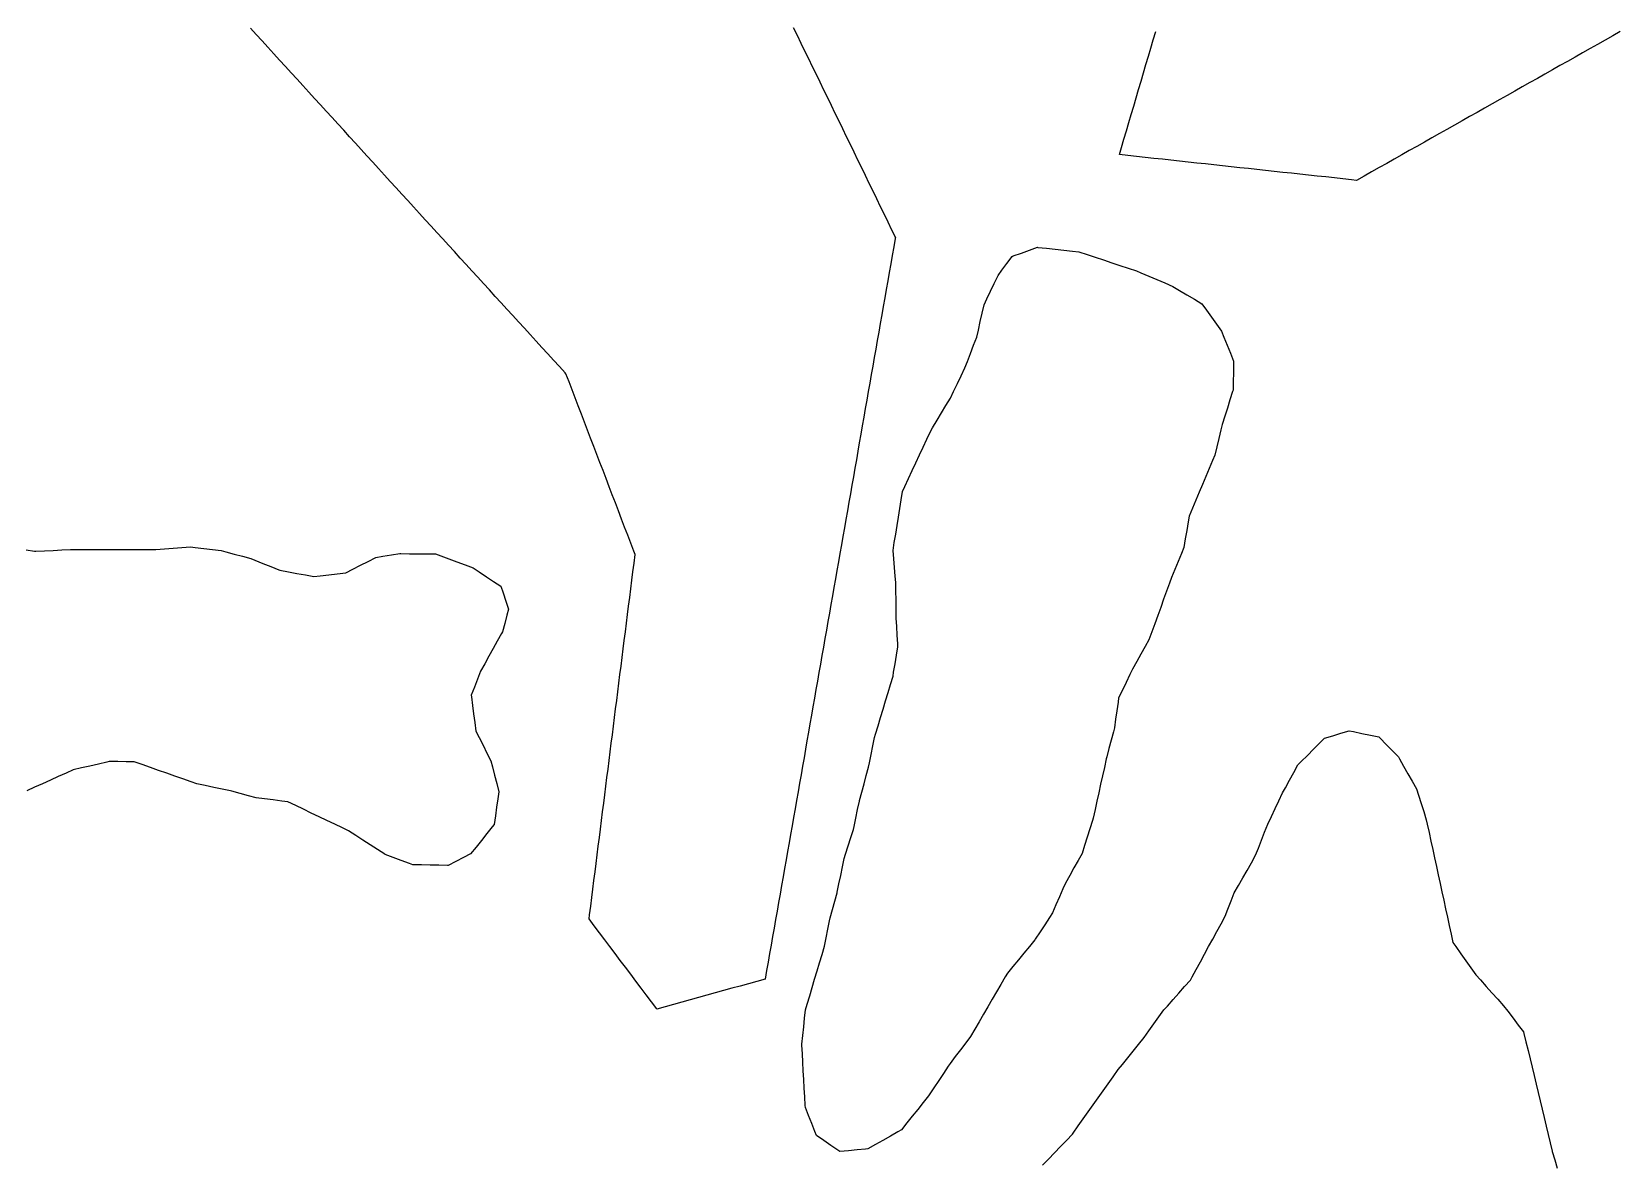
# Model space of a CAD drawing. Header units: millimetres. Extents: x 230 to 3347, y 514 to 5196.
# Drawn here: x 2457.4 to 2641.1, y 3396.1 to 3527.3 of the extents above; entities that cross this region are included whole.
import ezdxf

# ---------------------------------------------------------------- set-up
doc = ezdxf.new("R2010")
doc.units = ezdxf.units.MM
for name, color, linetype in [('ALL_HOLES', 1, 'Continuous'), ('ALL_ISLANDS', 7, 'Continuous'), ('OUTLINE_ISLAND_01', 7, 'Continuous'), ('OUTLINE_ISLAND_01_HOLE_205', 1, 'Continuous'), ('OUTLINE_ISLAND_01_HOLE_207', 1, 'Continuous'), ('OUTLINE_ISLAND_01_HOLE_210', 1, 'Continuous')]:
    doc.layers.add(name, color=color, linetype=linetype)

msp = doc.modelspace()

# ---------------------------------------------------------------- linework, layer by layer
at = {"layer": 'ALL_HOLES'}
msp.add_lwpolyline([(2578.4833, 3501.8057), (2579.432, 3501.4895), (2580.3806, 3501.1732), (2581.3293, 3500.857), (2582.278, 3500.5408), (2583.2267, 3500.2245), (2584.1754, 3499.9083), (2585.124, 3499.592), (2585.6427, 3499.3716), (2586.5631, 3498.9805), (2587.4834, 3498.5894), (2588.4038, 3498.1983), (2589.3241, 3497.8071), (2590.1111, 3497.338), (2590.9701, 3496.826), (2591.829, 3496.314), (2592.688, 3495.802), (2593.2192, 3495.0564), (2593.7994, 3494.2419), (2594.3796, 3493.4274), (2594.9598, 3492.613), (2595.2386, 3491.93), (2595.6165, 3491.0041), (2595.9944, 3490.0783), (2596.3723, 3489.1525), (2596.3654, 3488.8183), (2596.3451, 3487.8185), (2596.3247, 3486.8187), (2596.3043, 3485.8189), (2596.2476, 3485.6378), (2595.9483, 3484.6836), (2595.6491, 3483.7294), (2595.3498, 3482.7753), (2595.0506, 3481.8211), (2594.8975, 3481.1953), (2594.6598, 3480.224), (2594.4221, 3479.2526), (2594.1844, 3478.2813), (2593.9274, 3477.67), (2593.5398, 3476.7481), (2593.1523, 3475.8263), (2592.7647, 3474.9044), (2592.3771, 3473.9826), (2591.9896, 3473.0607), (2591.602, 3472.1389), (2591.2145, 3471.217), (2591.1073, 3470.5704), (2590.9438, 3469.5839), (2590.7802, 3468.5974), (2590.6167, 3467.6108), (2590.3279, 3466.91), (2589.947, 3465.9853), (2589.5661, 3465.0607), (2589.1852, 3464.1361), (2588.9536, 3463.4914), (2588.6154, 3462.5503), (2588.2773, 3461.6092), (2587.9391, 3460.6681), (2587.601, 3459.727), (2587.2628, 3458.7859), (2586.9247, 3457.8449), (2586.5865, 3456.9038), (2586.1541, 3456.1381), (2585.6623, 3455.2674), (2585.1706, 3454.3967), (2584.6788, 3453.526), (2584.3757, 3452.8977), (2583.9413, 3451.997), (2583.5068, 3451.0963), (2583.0723, 3450.1956), (2583.0046, 3449.7113), (2582.866, 3448.721), (2582.7274, 3447.7306), (2582.5888, 3446.7403), (2582.4696, 3446.2932), (2582.212, 3445.3269), (2581.9545, 3444.3606), (2581.6969, 3443.3944), (2581.641, 3443.1391), (2581.4269, 3442.1622), (2581.2129, 3441.1854), (2580.9989, 3440.2086), (2580.7848, 3439.2318), (2580.5708, 3438.2549), (2580.3568, 3437.2781), (2580.1427, 3436.3013), (2580.0499, 3436.0066), (2579.7496, 3435.0528), (2579.4492, 3434.099), (2579.1488, 3433.1452), (2578.8485, 3432.1913), (2578.4044, 3431.4052), (2577.9125, 3430.5346), (2577.4207, 3429.6639), (2576.9288, 3428.7932), (2576.6306, 3428.1101), (2576.2304, 3427.1937), (2575.8303, 3426.2773), (2575.4301, 3425.3608), (2575.0744, 3424.8117), (2574.5308, 3423.9723), (2573.9872, 3423.133), (2573.4436, 3422.2937), (2573.3965, 3422.2362), (2572.7627, 3421.4627), (2572.1289, 3420.6892), (2571.4952, 3419.9156), (2570.8614, 3419.1421), (2570.2276, 3418.3686), (2569.9704, 3417.9283), (2569.4661, 3417.0648), (2568.9617, 3416.2013), (2568.4574, 3415.3378), (2567.953, 3414.4743), (2567.4487, 3413.6108), (2566.9443, 3412.7473), (2566.44, 3411.8838), (2565.9356, 3411.0203), (2565.3916, 3410.3023), (2564.7877, 3409.5053), (2564.1837, 3408.7082), (2563.5798, 3407.9112), (2563.3761, 3407.6045), (2562.8228, 3406.7715), (2562.2694, 3405.9386), (2561.7161, 3405.1056), (2561.1628, 3404.2727), (2561.085, 3404.1746), (2560.4637, 3403.391), (2559.8424, 3402.6074), (2559.2211, 3401.8238), (2558.5998, 3401.0403), (2557.9785, 3400.2567), (2557.5624, 3400.0182), (2556.6947, 3399.521), (2555.8271, 3399.0238), (2554.9594, 3398.5267), (2554.0918, 3398.0295), (2553.8257, 3398.0052), (2552.8299, 3397.9144), (2551.834, 3397.8236), (2550.8381, 3397.7327), (2550.6274, 3397.8769), (2549.8021, 3398.4416), (2548.9767, 3399.0063), (2548.1514, 3399.5709), (2547.9636, 3400.0425), (2547.5936, 3400.9716), (2547.2237, 3401.9006), (2546.8537, 3402.8296), (2546.8408, 3403.0604), (2546.7851, 3404.0588), (2546.7293, 3405.0573), (2546.6736, 3406.0557), (2546.6179, 3407.0541), (2546.5621, 3408.0526), (2546.5064, 3409.051), (2546.4506, 3410.0495), (2546.4623, 3410.1622), (2546.5647, 3411.157), (2546.6672, 3412.1517), (2546.7697, 3413.1464), (2546.8722, 3414.1412), (2547.0672, 3414.79), (2547.355, 3415.7477), (2547.6428, 3416.7054), (2547.9306, 3417.6631), (2548.2184, 3418.6208), (2548.5062, 3419.5785), (2548.794, 3420.5361), (2549.0819, 3421.4938), (2549.2652, 3422.4526), (2549.4529, 3423.4348), (2549.6407, 3424.417), (2549.7355, 3424.766), (2549.9974, 3425.7311), (2550.2594, 3426.6962), (2550.5214, 3427.6612), (2550.5329, 3427.7169), (2550.7357, 3428.6961), (2550.9384, 3429.6754), (2551.1412, 3430.6546), (2551.344, 3431.6338), (2551.5035, 3432.1343), (2551.8071, 3433.0871), (2552.1107, 3434.0399), (2552.4142, 3434.9927), (2552.4831, 3435.3206), (2552.6886, 3436.2992), (2552.8941, 3437.2779), (2553.0996, 3438.2565), (2553.1214, 3438.3372), (2553.3824, 3439.3025), (2553.6434, 3440.2678), (2553.9044, 3441.2332), (2554.1654, 3442.1985), (2554.2636, 3442.6893), (2554.4598, 3443.6699), (2554.656, 3444.6505), (2554.8522, 3445.631), (2554.9708, 3446.0249), (2555.2593, 3446.9824), (2555.5477, 3447.9399), (2555.8362, 3448.8974), (2556.1246, 3449.8549), (2556.4131, 3450.8124), (2556.7015, 3451.7699), (2556.9899, 3452.7274), (2557.0612, 3453.1626), (2557.2228, 3454.1495), (2557.3844, 3455.1363), (2557.546, 3456.1232), (2557.5285, 3456.4469), (2557.4745, 3457.4454), (2557.4205, 3458.444), (2557.3665, 3459.4425), (2557.3652, 3459.5663), (2557.3544, 3460.5663), (2557.3437, 3461.5662), (2557.3329, 3462.5662), (2557.3222, 3463.5661), (2557.2582, 3464.2844), (2557.1696, 3465.2805), (2557.0809, 3466.2766), (2556.9922, 3467.2726), (2557.1371, 3468.161), (2557.2981, 3469.1479), (2557.459, 3470.1349), (2557.62, 3471.1219), (2557.781, 3472.1088), (2557.9419, 3473.0958), (2558.1029, 3474.0827), (2558.3759, 3474.6741), (2558.795, 3475.582), (2559.2142, 3476.4899), (2559.6333, 3477.3979), (2560.0524, 3478.3058), (2560.4716, 3479.2137), (2560.8907, 3480.1216), (2561.3099, 3481.0295), (2561.5685, 3481.4598), (2562.0838, 3482.3169), (2562.599, 3483.1739), (2563.1142, 3484.031), (2563.6295, 3484.888), (2564.0014, 3485.6624), (2564.4344, 3486.5638), (2564.8674, 3487.4652), (2565.3004, 3488.3666), (2565.5924, 3489.1242), (2565.9521, 3490.0573), (2566.3118, 3490.9904), (2566.6714, 3491.9235), (2566.8566, 3492.7529), (2567.0745, 3493.7288), (2567.2925, 3494.7048), (2567.5104, 3495.6808), (2567.8346, 3496.3547), (2568.2682, 3497.2558), (2568.7017, 3498.157), (2569.1353, 3499.0581), (2569.5752, 3499.6616), (2570.1643, 3500.4697), (2570.7534, 3501.2778), (2570.8844, 3501.3241), (2571.8271, 3501.6576), (2572.7699, 3501.9911), (2573.7126, 3502.3246), (2573.7499, 3502.3205), (2574.744, 3502.2124), (2575.7381, 3502.1043), (2576.7323, 3501.9962), (2577.7264, 3501.888)], close=True, dxfattribs=at)
for points in [[(2456.7475, 3467.338), (2457.7338, 3467.1731), (2457.9023, 3467.1809), (2458.9013, 3467.2266), (2459.9002, 3467.2723), (2460.8992, 3467.318), (2461.8982, 3467.3638), (2462.715, 3467.3644), (2463.715, 3467.3652), (2464.715, 3467.3659), (2465.715, 3467.3667), (2466.715, 3467.3675), (2467.715, 3467.3683), (2468.715, 3467.3691), (2469.715, 3467.3698), (2470.715, 3467.3706), (2471.715, 3467.3714), (2471.7667, 3467.3753), (2472.7639, 3467.4503), (2473.761, 3467.5253), (2474.7582, 3467.6004), (2475.7554, 3467.6754), (2476.3151, 3467.6088), (2477.3081, 3467.4908), (2478.3011, 3467.3727), (2479.2942, 3467.2547), (2479.8479, 3467.1063), (2480.8139, 3466.8476), (2481.7798, 3466.5888), (2482.7458, 3466.33), (2483.1929, 3466.1473), (2484.1187, 3465.7691), (2485.0444, 3465.3908), (2485.9701, 3465.0126), (2486.1009, 3464.9875), (2487.0829, 3464.7988), (2488.0649, 3464.6101), (2489.047, 3464.4214), (2490.029, 3464.2326), (2490.7482, 3464.3182), (2491.7412, 3464.4364), (2492.7341, 3464.5546), (2493.7271, 3464.6728), (2494.5273, 3465.083), (2495.4172, 3465.5392), (2496.3071, 3465.9954), (2497.197, 3466.4516), (2498.0099, 3466.5805), (2498.9976, 3466.7372), (2499.9852, 3466.8939), (2500.0774, 3466.8934), (2501.0774, 3466.8876), (2502.0774, 3466.8818), (2503.0774, 3466.876), (2504.0774, 3466.8702), (2504.7038, 3466.6377), (2505.6413, 3466.2898), (2506.5788, 3465.9418), (2507.5163, 3465.5939), (2508.4539, 3465.246), (2509.1478, 3464.7812), (2509.9786, 3464.2247), (2510.8095, 3463.6683), (2511.6404, 3463.1118), (2511.8987, 3462.346), (2512.2183, 3461.3985), (2512.5379, 3460.451), (2512.3586, 3459.7931), (2512.0957, 3458.8283), (2511.8327, 3457.8634), (2511.7183, 3457.6572), (2511.2332, 3456.7828), (2510.7481, 3455.9083), (2510.2629, 3455.0339), (2509.7778, 3454.1595), (2509.2927, 3453.285), (2508.9449, 3452.3748), (2508.588, 3451.4406), (2508.2311, 3450.5065), (2508.2531, 3450.3333), (2508.379, 3449.3413), (2508.5048, 3448.3492), (2508.6306, 3447.3572), (2508.7565, 3446.3651), (2509.1371, 3445.6143), (2509.5892, 3444.7223), (2510.0412, 3443.8303), (2510.4933, 3442.9383), (2510.6699, 3442.2495), (2510.9183, 3441.2808), (2511.1667, 3440.3122), (2511.415, 3439.3435), (2511.3021, 3438.5477), (2511.1615, 3437.5576), (2511.021, 3436.5675), (2510.8804, 3435.5775), (2510.6493, 3435.2879), (2510.0256, 3434.5062), (2509.4018, 3433.7246), (2508.7781, 3432.943), (2508.1544, 3432.1613), (2507.3353, 3431.7427), (2506.4448, 3431.2876), (2505.5544, 3430.8325), (2505.4631, 3430.8343), (2504.4633, 3430.8536), (2503.4635, 3430.873), (2502.4637, 3430.8923), (2501.4639, 3430.9116), (2501.0721, 3431.0568), (2500.1344, 3431.4043), (2499.1967, 3431.7519), (2498.2591, 3432.0994), (2498.2294, 3432.1185), (2497.3888, 3432.66), (2496.5481, 3433.2016), (2495.7074, 3433.7431), (2494.8667, 3434.2846), (2494.026, 3434.8262), (2493.3379, 3435.157), (2492.4367, 3435.5903), (2491.5354, 3436.0236), (2490.6342, 3436.4569), (2489.7329, 3436.8902), (2488.8317, 3437.3235), (2487.9305, 3437.7568), (2487.0292, 3438.1902), (2486.3193, 3438.2763), (2485.3266, 3438.3969), (2484.3339, 3438.5174), (2483.3412, 3438.6379), (2482.4717, 3438.8825), (2481.5091, 3439.1534), (2480.5465, 3439.4242), (2480.4102, 3439.4525), (2479.4311, 3439.6559), (2478.452, 3439.8594), (2477.4729, 3440.0628), (2476.4938, 3440.2663), (2475.8426, 3440.4948), (2474.899, 3440.826), (2473.9554, 3441.1572), (2473.0119, 3441.4884), (2472.0683, 3441.8195), (2471.1247, 3442.1507), (2470.1812, 3442.4819), (2469.2376, 3442.8131), (2468.3456, 3442.8219), (2467.3456, 3442.8317), (2466.3457, 3442.8416), (2466.0898, 3442.7815), (2465.1163, 3442.5531), (2464.1427, 3442.3246), (2463.1692, 3442.0961), (2462.1956, 3441.8677), (2461.3913, 3441.5048), (2460.4797, 3441.0935), (2459.5682, 3440.6822), (2458.6567, 3440.271), (2457.7452, 3439.8597), (2456.8337, 3439.4484)], [(2574.2657, 3396.1394), (2574.9586, 3396.8604), (2575.6516, 3397.5814), (2576.3445, 3398.3024), (2577.0375, 3399.0234), (2577.7304, 3399.7444), (2577.821, 3399.8716), (2578.401, 3400.6862), (2578.981, 3401.5009), (2579.561, 3402.3155), (2580.1409, 3403.1301), (2580.7209, 3403.9447), (2581.3009, 3404.7594), (2581.8809, 3405.574), (2582.4609, 3406.3886), (2583.0409, 3407.2032), (2583.5104, 3407.7871), (2584.1371, 3408.5663), (2584.7638, 3409.3456), (2585.3905, 3410.1248), (2586.0172, 3410.9041), (2586.576, 3411.6855), (2587.1577, 3412.499), (2587.7394, 3413.3124), (2588.321, 3414.1258), (2588.7107, 3414.5645), (2589.3747, 3415.3122), (2590.0388, 3416.0599), (2590.7029, 3416.8076), (2591.3669, 3417.5552), (2591.5675, 3417.9233), (2592.046, 3418.8014), (2592.5245, 3419.6794), (2593.0031, 3420.5575), (2593.4816, 3421.4356), (2593.9601, 3422.3137), (2594.4386, 3423.1918), (2594.9171, 3424.0698), (2595.3957, 3424.9479), (2595.7158, 3425.779), (2596.0754, 3426.7121), (2596.4349, 3427.6453), (2596.4385, 3427.6517), (2596.9341, 3428.5203), (2597.4296, 3429.3889), (2597.9251, 3430.2575), (2598.4207, 3431.1261), (2598.9162, 3431.9947), (2599.2334, 3432.8158), (2599.5938, 3433.7486), (2599.9542, 3434.6814), (2600.3146, 3435.6142), (2600.7403, 3436.5049), (2601.1715, 3437.4071), (2601.6027, 3438.3094), (2602.034, 3439.2116), (2602.3649, 3439.8194), (2602.8432, 3440.6976), (2603.3214, 3441.5759), (2603.7996, 3442.4541), (2604.1882, 3442.8442), (2604.8939, 3443.5526), (2605.5997, 3444.2611), (2606.3054, 3444.9696), (2606.8698, 3445.5362), (2607.8276, 3445.8236), (2608.7854, 3446.111), (2609.7432, 3446.3984), (2610.2258, 3446.2989), (2611.2051, 3446.0969), (2612.1845, 3445.895), (2613.1639, 3445.693), (2613.32, 3445.5332), (2614.0185, 3444.8176), (2614.717, 3444.102), (2615.4155, 3443.3864), (2615.538, 3443.1699), (2616.0304, 3442.2995), (2616.5227, 3441.4291), (2617.0151, 3440.5587), (2617.5074, 3439.6883), (2617.7407, 3438.9529), (2618.043, 3437.9997), (2618.3453, 3437.0465), (2618.6477, 3436.0932), (2618.7561, 3435.5949), (2618.9687, 3434.6177), (2619.1813, 3433.6406), (2619.3939, 3432.6634), (2619.6065, 3431.6863), (2619.8191, 3430.7092), (2620.0317, 3429.732), (2620.2443, 3428.7549), (2620.4569, 3427.7777), (2620.6695, 3426.8006), (2620.8821, 3425.8235), (2621.0947, 3424.8463), (2621.3073, 3423.8692), (2621.5199, 3422.892), (2621.7325, 3421.9149), (2622.0745, 3421.431), (2622.6516, 3420.6144), (2623.2287, 3419.7977), (2623.8058, 3418.9811), (2624.3829, 3418.1644), (2624.9071, 3417.579), (2625.5742, 3416.834), (2626.2413, 3416.089), (2626.9083, 3415.344), (2627.5754, 3414.599), (2628.0721, 3413.9513), (2628.6806, 3413.1578), (2629.2891, 3412.3643), (2629.8977, 3411.5708), (2629.9437, 3411.3777), (2630.1753, 3410.4049), (2630.4069, 3409.4321), (2630.6386, 3408.4593), (2630.8702, 3407.4865), (2631.1019, 3406.5137), (2631.3335, 3405.5409), (2631.5651, 3404.5681), (2631.7968, 3403.5953), (2632.0284, 3402.6225), (2632.26, 3401.6497), (2632.4917, 3400.6769), (2632.7233, 3399.7041), (2632.955, 3398.7313), (2633.1866, 3397.7585), (2633.1988, 3397.7196), (2633.4979, 3396.7654), (2633.7969, 3395.8112)]]:
    msp.add_lwpolyline(points, dxfattribs=at)
at = {"layer": 'ALL_ISLANDS'}
for points in [[(2545.465, 3527.7444), (2545.9019, 3526.8449), (2546.3388, 3525.9453), (2546.7757, 3525.0458), (2547.2126, 3524.1463), (2547.6495, 3523.2468), (2548.0863, 3522.3473), (2548.5232, 3521.4478), (2548.9601, 3520.5482), (2549.397, 3519.6487), (2549.8339, 3518.7492), (2550.2708, 3517.8497), (2550.7076, 3516.9502), (2551.1445, 3516.0506), (2551.5814, 3515.1511), (2552.0183, 3514.2516), (2552.4552, 3513.3521), (2552.8921, 3512.4526), (2553.3289, 3511.5531), (2553.7658, 3510.6535), (2554.2027, 3509.754), (2554.6396, 3508.8545), (2555.0765, 3507.955), (2555.5134, 3507.0555), (2555.9502, 3506.1559), (2556.3871, 3505.2564), (2556.824, 3504.3569), (2557.2609, 3503.4574), (2557.244, 3503.3614), (2557.0712, 3502.3764), (2556.8983, 3501.3915), (2556.7255, 3500.4065), (2556.5526, 3499.4216), (2556.3797, 3498.4366), (2556.2069, 3497.4517), (2556.034, 3496.4667), (2555.8611, 3495.4818), (2555.6883, 3494.4969), (2555.5154, 3493.5119), (2555.3426, 3492.527), (2555.1697, 3491.542), (2554.9968, 3490.5571), (2554.824, 3489.5721), (2554.6511, 3488.5872), (2554.4783, 3487.6022), (2554.3054, 3486.6173), (2554.1325, 3485.6323), (2553.9597, 3484.6474), (2553.7868, 3483.6624), (2553.6139, 3482.6775), (2553.4411, 3481.6926), (2553.2682, 3480.7076), (2553.0954, 3479.7227), (2552.9225, 3478.7377), (2552.7496, 3477.7528), (2552.5768, 3476.7678), (2552.4039, 3475.7829), (2552.2311, 3474.7979), (2552.0582, 3473.813), (2551.8853, 3472.828), (2551.7125, 3471.8431), (2551.5396, 3470.8581), (2551.3667, 3469.8732), (2551.1939, 3468.8883), (2551.021, 3467.9033), (2550.8482, 3466.9184), (2550.6753, 3465.9334), (2550.5024, 3464.9485), (2550.3296, 3463.9635), (2550.1567, 3462.9786), (2549.9838, 3461.9936), (2549.811, 3461.0087), (2549.6381, 3460.0237), (2549.4653, 3459.0388), (2549.2924, 3458.0538), (2549.1195, 3457.0689), (2548.9467, 3456.084), (2548.7738, 3455.099), (2548.601, 3454.1141), (2548.4281, 3453.1291), (2548.2552, 3452.1442), (2548.0824, 3451.1592), (2547.9095, 3450.1743), (2547.7366, 3449.1893), (2547.5638, 3448.2044), (2547.3909, 3447.2194), (2547.2181, 3446.2345), (2547.0452, 3445.2495), (2546.8723, 3444.2646), (2546.6995, 3443.2797), (2546.5266, 3442.2947), (2546.3538, 3441.3098), (2546.1809, 3440.3248), (2546.008, 3439.3399), (2545.8352, 3438.3549), (2545.6623, 3437.37), (2545.4894, 3436.385), (2545.3166, 3435.4001), (2545.1437, 3434.4151), (2544.9709, 3433.4302), (2544.798, 3432.4452), (2544.6251, 3431.4603), (2544.4523, 3430.4754), (2544.2794, 3429.4904), (2544.1066, 3428.5055), (2543.9337, 3427.5205), (2543.7608, 3426.5356), (2543.588, 3425.5506), (2543.4151, 3424.5657), (2543.2422, 3423.5807), (2543.0694, 3422.5958), (2542.8965, 3421.6108), (2542.7237, 3420.6259), (2542.5508, 3419.6409), (2542.3779, 3418.656), (2542.2051, 3417.6711), (2541.2584, 3417.4095), (2540.2945, 3417.1432), (2539.3306, 3416.877), (2538.3667, 3416.6107), (2537.4028, 3416.3444), (2536.4389, 3416.0781), (2535.475, 3415.8119), (2534.5111, 3415.5456), (2533.5472, 3415.2793), (2532.5833, 3415.013), (2531.6194, 3414.7468), (2530.6555, 3414.4805), (2529.6916, 3414.2142), (2529.6685, 3414.2448), (2529.0673, 3415.0439), (2528.466, 3415.8429), (2527.8647, 3416.6419), (2527.2634, 3417.4409), (2526.6621, 3418.24), (2526.0608, 3419.039), (2525.4595, 3419.838), (2524.8582, 3420.6371), (2524.2569, 3421.4361), (2523.6556, 3422.2351), (2523.0543, 3423.0341), (2522.453, 3423.8332), (2521.8517, 3424.6322), (2521.9125, 3425.1131), (2522.0379, 3426.1052), (2522.1633, 3427.0973), (2522.2886, 3428.0894), (2522.414, 3429.0815), (2522.5394, 3430.0736), (2522.6648, 3431.0657), (2522.7901, 3432.0579), (2522.9155, 3433.05), (2523.0409, 3434.0421), (2523.1662, 3435.0342), (2523.2916, 3436.0263), (2523.417, 3437.0184), (2523.5424, 3438.0105), (2523.6677, 3439.0026), (2523.7931, 3439.9947), (2523.9185, 3440.9868), (2524.0439, 3441.9789), (2524.1692, 3442.9711), (2524.2946, 3443.9632), (2524.42, 3444.9553), (2524.5454, 3445.9474), (2524.6707, 3446.9395), (2524.7961, 3447.9316), (2524.9215, 3448.9237), (2525.0468, 3449.9158), (2525.1722, 3450.9079), (2525.2976, 3451.9), (2525.423, 3452.8922), (2525.5483, 3453.8843), (2525.6737, 3454.8764), (2525.7991, 3455.8685), (2525.9245, 3456.8606), (2526.0498, 3457.8527), (2526.1752, 3458.8448), (2526.3006, 3459.8369), (2526.426, 3460.829), (2526.5513, 3461.8211), (2526.6767, 3462.8133), (2526.8021, 3463.8054), (2526.9274, 3464.7975), (2527.0528, 3465.7896), (2527.1782, 3466.7817), (2527.0335, 3467.1598), (2526.6762, 3468.0938), (2526.3188, 3469.0278), (2525.9614, 3469.9617), (2525.6041, 3470.8957), (2525.2467, 3471.8297), (2524.8894, 3472.7636), (2524.532, 3473.6976), (2524.1747, 3474.6316), (2523.8173, 3475.5655), (2523.46, 3476.4995), (2523.1026, 3477.4335), (2522.7452, 3478.3674), (2522.3879, 3479.3014), (2522.0305, 3480.2354), (2521.6732, 3481.1693), (2521.3158, 3482.1033), (2520.9585, 3483.0373), (2520.6011, 3483.9713), (2520.2438, 3484.9052), (2519.8864, 3485.8392), (2519.529, 3486.7732), (2519.1717, 3487.7071), (2519.0959, 3487.7902), (2518.4217, 3488.5287), (2517.7475, 3489.2673), (2517.0733, 3490.0058), (2516.3991, 3490.7444), (2515.7249, 3491.4829), (2515.0507, 3492.2215), (2514.3765, 3492.96), (2513.7023, 3493.6986), (2513.0281, 3494.4371), (2512.3539, 3495.1757), (2511.6797, 3495.9142), (2511.0055, 3496.6528), (2510.3313, 3497.3913), (2509.6571, 3498.1299), (2508.9829, 3498.8684), (2508.3087, 3499.607), (2507.6345, 3500.3455), (2506.9603, 3501.0841), (2506.2861, 3501.8226), (2505.6119, 3502.5612), (2504.9377, 3503.2997), (2504.2635, 3504.0383), (2503.5893, 3504.7768), (2502.9151, 3505.5154), (2502.2409, 3506.2539), (2501.5667, 3506.9925), (2500.8925, 3507.731), (2500.2183, 3508.4696), (2499.5441, 3509.2081), (2498.8699, 3509.9467), (2498.1957, 3510.6852), (2497.5215, 3511.4238), (2496.8473, 3512.1623), (2496.1731, 3512.9009), (2495.499, 3513.6394), (2494.8248, 3514.378), (2494.1506, 3515.1165), (2493.4764, 3515.8551), (2492.8022, 3516.5937), (2492.128, 3517.3322), (2491.4538, 3518.0708), (2490.7796, 3518.8093), (2490.1054, 3519.5479), (2489.4312, 3520.2864), (2488.757, 3521.025), (2488.0828, 3521.7635), (2487.4086, 3522.5021), (2486.7344, 3523.2406), (2486.0602, 3523.9792), (2485.386, 3524.7177), (2484.7118, 3525.4563), (2484.0376, 3526.1948), (2483.3634, 3526.9334), (2482.6892, 3527.6719)], [(2641.0705, 3527.2705), (2640.1995, 3526.7791), (2639.3286, 3526.2877), (2638.4577, 3525.7963), (2637.5868, 3525.3048), (2636.7158, 3524.8134), (2635.8449, 3524.322), (2634.974, 3523.8306), (2634.1031, 3523.3392), (2633.2322, 3522.8477), (2632.3612, 3522.3563), (2631.4903, 3521.8649), (2630.6194, 3521.3735), (2629.7485, 3520.882), (2628.8776, 3520.3906), (2628.0066, 3519.8992), (2627.1357, 3519.4078), (2626.2648, 3518.9164), (2625.3939, 3518.4249), (2624.5229, 3517.9335), (2623.652, 3517.4421), (2622.7811, 3516.9507), (2621.9102, 3516.4592), (2621.0393, 3515.9678), (2620.1683, 3515.4764), (2619.2974, 3514.985), (2618.4265, 3514.4935), (2617.5556, 3514.0021), (2616.6847, 3513.5107), (2615.8137, 3513.0193), (2614.9428, 3512.5279), (2614.0719, 3512.0364), (2613.201, 3511.545), (2612.3301, 3511.0536), (2611.4591, 3510.5622), (2610.5882, 3510.0707), (2610.0039, 3510.1341), (2609.0097, 3510.2419), (2608.0155, 3510.3497), (2607.0213, 3510.4574), (2606.0272, 3510.5652), (2605.033, 3510.673), (2604.0388, 3510.7808), (2603.0446, 3510.8886), (2602.0505, 3510.9964), (2601.0563, 3511.1041), (2600.0621, 3511.2119), (2599.0679, 3511.3197), (2598.0738, 3511.4275), (2597.0796, 3511.5353), (2596.0854, 3511.6431), (2595.0913, 3511.7508), (2594.0971, 3511.8586), (2593.1029, 3511.9664), (2592.1087, 3512.0742), (2591.1146, 3512.182), (2590.1204, 3512.2897), (2589.1262, 3512.3975), (2588.132, 3512.5053), (2587.1379, 3512.6131), (2586.1437, 3512.7209), (2585.1495, 3512.8287), (2584.1553, 3512.9364), (2583.1612, 3513.0442), (2583.4037, 3513.8657), (2583.6869, 3514.8247), (2583.9702, 3515.7838), (2584.2534, 3516.7428), (2584.5366, 3517.7019), (2584.8198, 3518.6609), (2585.103, 3519.62), (2585.3862, 3520.5791), (2585.6695, 3521.5381), (2585.9527, 3522.4972), (2586.2359, 3523.4562), (2586.5191, 3524.4153), (2586.8023, 3525.3743), (2587.0855, 3526.3334), (2587.3688, 3527.2924)]]:
    msp.add_lwpolyline(points, dxfattribs=at)
at = {"layer": 'OUTLINE_ISLAND_01'}
for points in [[(2545.465, 3527.7444), (2545.9019, 3526.8449), (2546.3388, 3525.9453), (2546.7757, 3525.0458), (2547.2126, 3524.1463), (2547.6495, 3523.2468), (2548.0863, 3522.3473), (2548.5232, 3521.4478), (2548.9601, 3520.5482), (2549.397, 3519.6487), (2549.8339, 3518.7492), (2550.2708, 3517.8497), (2550.7076, 3516.9502), (2551.1445, 3516.0506), (2551.5814, 3515.1511), (2552.0183, 3514.2516), (2552.4552, 3513.3521), (2552.8921, 3512.4526), (2553.3289, 3511.5531), (2553.7658, 3510.6535), (2554.2027, 3509.754), (2554.6396, 3508.8545), (2555.0765, 3507.955), (2555.5134, 3507.0555), (2555.9502, 3506.1559), (2556.3871, 3505.2564), (2556.824, 3504.3569), (2557.2609, 3503.4574), (2557.244, 3503.3614), (2557.0712, 3502.3764), (2556.8983, 3501.3915), (2556.7255, 3500.4065), (2556.5526, 3499.4216), (2556.3797, 3498.4366), (2556.2069, 3497.4517), (2556.034, 3496.4667), (2555.8611, 3495.4818), (2555.6883, 3494.4969), (2555.5154, 3493.5119), (2555.3426, 3492.527), (2555.1697, 3491.542), (2554.9968, 3490.5571), (2554.824, 3489.5721), (2554.6511, 3488.5872), (2554.4783, 3487.6022), (2554.3054, 3486.6173), (2554.1325, 3485.6323), (2553.9597, 3484.6474), (2553.7868, 3483.6624), (2553.6139, 3482.6775), (2553.4411, 3481.6926), (2553.2682, 3480.7076), (2553.0954, 3479.7227), (2552.9225, 3478.7377), (2552.7496, 3477.7528), (2552.5768, 3476.7678), (2552.4039, 3475.7829), (2552.2311, 3474.7979), (2552.0582, 3473.813), (2551.8853, 3472.828), (2551.7125, 3471.8431), (2551.5396, 3470.8581), (2551.3667, 3469.8732), (2551.1939, 3468.8883), (2551.021, 3467.9033), (2550.8482, 3466.9184), (2550.6753, 3465.9334), (2550.5024, 3464.9485), (2550.3296, 3463.9635), (2550.1567, 3462.9786), (2549.9838, 3461.9936), (2549.811, 3461.0087), (2549.6381, 3460.0237), (2549.4653, 3459.0388), (2549.2924, 3458.0538), (2549.1195, 3457.0689), (2548.9467, 3456.084), (2548.7738, 3455.099), (2548.601, 3454.1141), (2548.4281, 3453.1291), (2548.2552, 3452.1442), (2548.0824, 3451.1592), (2547.9095, 3450.1743), (2547.7366, 3449.1893), (2547.5638, 3448.2044), (2547.3909, 3447.2194), (2547.2181, 3446.2345), (2547.0452, 3445.2495), (2546.8723, 3444.2646), (2546.6995, 3443.2797), (2546.5266, 3442.2947), (2546.3538, 3441.3098), (2546.1809, 3440.3248), (2546.008, 3439.3399), (2545.8352, 3438.3549), (2545.6623, 3437.37), (2545.4894, 3436.385), (2545.3166, 3435.4001), (2545.1437, 3434.4151), (2544.9709, 3433.4302), (2544.798, 3432.4452), (2544.6251, 3431.4603), (2544.4523, 3430.4754), (2544.2794, 3429.4904), (2544.1066, 3428.5055), (2543.9337, 3427.5205), (2543.7608, 3426.5356), (2543.588, 3425.5506), (2543.4151, 3424.5657), (2543.2422, 3423.5807), (2543.0694, 3422.5958), (2542.8965, 3421.6108), (2542.7237, 3420.6259), (2542.5508, 3419.6409), (2542.3779, 3418.656), (2542.2051, 3417.6711), (2541.2584, 3417.4095), (2540.2945, 3417.1432), (2539.3306, 3416.877), (2538.3667, 3416.6107), (2537.4028, 3416.3444), (2536.4389, 3416.0781), (2535.475, 3415.8119), (2534.5111, 3415.5456), (2533.5472, 3415.2793), (2532.5833, 3415.013), (2531.6194, 3414.7468), (2530.6555, 3414.4805), (2529.6916, 3414.2142), (2529.6685, 3414.2448), (2529.0673, 3415.0439), (2528.466, 3415.8429), (2527.8647, 3416.6419), (2527.2634, 3417.4409), (2526.6621, 3418.24), (2526.0608, 3419.039), (2525.4595, 3419.838), (2524.8582, 3420.6371), (2524.2569, 3421.4361), (2523.6556, 3422.2351), (2523.0543, 3423.0341), (2522.453, 3423.8332), (2521.8517, 3424.6322), (2521.9125, 3425.1131), (2522.0379, 3426.1052), (2522.1633, 3427.0973), (2522.2886, 3428.0894), (2522.414, 3429.0815), (2522.5394, 3430.0736), (2522.6648, 3431.0657), (2522.7901, 3432.0579), (2522.9155, 3433.05), (2523.0409, 3434.0421), (2523.1662, 3435.0342), (2523.2916, 3436.0263), (2523.417, 3437.0184), (2523.5424, 3438.0105), (2523.6677, 3439.0026), (2523.7931, 3439.9947), (2523.9185, 3440.9868), (2524.0439, 3441.9789), (2524.1692, 3442.9711), (2524.2946, 3443.9632), (2524.42, 3444.9553), (2524.5454, 3445.9474), (2524.6707, 3446.9395), (2524.7961, 3447.9316), (2524.9215, 3448.9237), (2525.0468, 3449.9158), (2525.1722, 3450.9079), (2525.2976, 3451.9), (2525.423, 3452.8922), (2525.5483, 3453.8843), (2525.6737, 3454.8764), (2525.7991, 3455.8685), (2525.9245, 3456.8606), (2526.0498, 3457.8527), (2526.1752, 3458.8448), (2526.3006, 3459.8369), (2526.426, 3460.829), (2526.5513, 3461.8211), (2526.6767, 3462.8133), (2526.8021, 3463.8054), (2526.9274, 3464.7975), (2527.0528, 3465.7896), (2527.1782, 3466.7817), (2527.0335, 3467.1598), (2526.6762, 3468.0938), (2526.3188, 3469.0278), (2525.9614, 3469.9617), (2525.6041, 3470.8957), (2525.2467, 3471.8297), (2524.8894, 3472.7636), (2524.532, 3473.6976), (2524.1747, 3474.6316), (2523.8173, 3475.5655), (2523.46, 3476.4995), (2523.1026, 3477.4335), (2522.7452, 3478.3674), (2522.3879, 3479.3014), (2522.0305, 3480.2354), (2521.6732, 3481.1693), (2521.3158, 3482.1033), (2520.9585, 3483.0373), (2520.6011, 3483.9713), (2520.2438, 3484.9052), (2519.8864, 3485.8392), (2519.529, 3486.7732), (2519.1717, 3487.7071), (2519.0959, 3487.7902), (2518.4217, 3488.5287), (2517.7475, 3489.2673), (2517.0733, 3490.0058), (2516.3991, 3490.7444), (2515.7249, 3491.4829), (2515.0507, 3492.2215), (2514.3765, 3492.96), (2513.7023, 3493.6986), (2513.0281, 3494.4371), (2512.3539, 3495.1757), (2511.6797, 3495.9142), (2511.0055, 3496.6528), (2510.3313, 3497.3913), (2509.6571, 3498.1299), (2508.9829, 3498.8684), (2508.3087, 3499.607), (2507.6345, 3500.3455), (2506.9603, 3501.0841), (2506.2861, 3501.8226), (2505.6119, 3502.5612), (2504.9377, 3503.2997), (2504.2635, 3504.0383), (2503.5893, 3504.7768), (2502.9151, 3505.5154), (2502.2409, 3506.2539), (2501.5667, 3506.9925), (2500.8925, 3507.731), (2500.2183, 3508.4696), (2499.5441, 3509.2081), (2498.8699, 3509.9467), (2498.1957, 3510.6852), (2497.5215, 3511.4238), (2496.8473, 3512.1623), (2496.1731, 3512.9009), (2495.499, 3513.6394), (2494.8248, 3514.378), (2494.1506, 3515.1165), (2493.4764, 3515.8551), (2492.8022, 3516.5937), (2492.128, 3517.3322), (2491.4538, 3518.0708), (2490.7796, 3518.8093), (2490.1054, 3519.5479), (2489.4312, 3520.2864), (2488.757, 3521.025), (2488.0828, 3521.7635), (2487.4086, 3522.5021), (2486.7344, 3523.2406), (2486.0602, 3523.9792), (2485.386, 3524.7177), (2484.7118, 3525.4563), (2484.0376, 3526.1948), (2483.3634, 3526.9334), (2482.6892, 3527.6719)], [(2641.0705, 3527.2705), (2640.1995, 3526.7791), (2639.3286, 3526.2877), (2638.4577, 3525.7963), (2637.5868, 3525.3048), (2636.7158, 3524.8134), (2635.8449, 3524.322), (2634.974, 3523.8306), (2634.1031, 3523.3392), (2633.2322, 3522.8477), (2632.3612, 3522.3563), (2631.4903, 3521.8649), (2630.6194, 3521.3735), (2629.7485, 3520.882), (2628.8776, 3520.3906), (2628.0066, 3519.8992), (2627.1357, 3519.4078), (2626.2648, 3518.9164), (2625.3939, 3518.4249), (2624.5229, 3517.9335), (2623.652, 3517.4421), (2622.7811, 3516.9507), (2621.9102, 3516.4592), (2621.0393, 3515.9678), (2620.1683, 3515.4764), (2619.2974, 3514.985), (2618.4265, 3514.4935), (2617.5556, 3514.0021), (2616.6847, 3513.5107), (2615.8137, 3513.0193), (2614.9428, 3512.5279), (2614.0719, 3512.0364), (2613.201, 3511.545), (2612.3301, 3511.0536), (2611.4591, 3510.5622), (2610.5882, 3510.0707), (2610.0039, 3510.1341), (2609.0097, 3510.2419), (2608.0155, 3510.3497), (2607.0213, 3510.4574), (2606.0272, 3510.5652), (2605.033, 3510.673), (2604.0388, 3510.7808), (2603.0446, 3510.8886), (2602.0505, 3510.9964), (2601.0563, 3511.1041), (2600.0621, 3511.2119), (2599.0679, 3511.3197), (2598.0738, 3511.4275), (2597.0796, 3511.5353), (2596.0854, 3511.6431), (2595.0913, 3511.7508), (2594.0971, 3511.8586), (2593.1029, 3511.9664), (2592.1087, 3512.0742), (2591.1146, 3512.182), (2590.1204, 3512.2897), (2589.1262, 3512.3975), (2588.132, 3512.5053), (2587.1379, 3512.6131), (2586.1437, 3512.7209), (2585.1495, 3512.8287), (2584.1553, 3512.9364), (2583.1612, 3513.0442), (2583.4037, 3513.8657), (2583.6869, 3514.8247), (2583.9702, 3515.7838), (2584.2534, 3516.7428), (2584.5366, 3517.7019), (2584.8198, 3518.6609), (2585.103, 3519.62), (2585.3862, 3520.5791), (2585.6695, 3521.5381), (2585.9527, 3522.4972), (2586.2359, 3523.4562), (2586.5191, 3524.4153), (2586.8023, 3525.3743), (2587.0855, 3526.3334), (2587.3688, 3527.2924)]]:
    msp.add_lwpolyline(points, dxfattribs=at)
at = {"layer": 'OUTLINE_ISLAND_01_HOLE_205'}
msp.add_lwpolyline([(2574.2657, 3396.1394), (2574.9586, 3396.8604), (2575.6516, 3397.5814), (2576.3445, 3398.3024), (2577.0375, 3399.0234), (2577.7304, 3399.7444), (2577.821, 3399.8716), (2578.401, 3400.6862), (2578.981, 3401.5009), (2579.561, 3402.3155), (2580.1409, 3403.1301), (2580.7209, 3403.9447), (2581.3009, 3404.7594), (2581.8809, 3405.574), (2582.4609, 3406.3886), (2583.0409, 3407.2032), (2583.5104, 3407.7871), (2584.1371, 3408.5663), (2584.7638, 3409.3456), (2585.3905, 3410.1248), (2586.0172, 3410.9041), (2586.576, 3411.6855), (2587.1577, 3412.499), (2587.7394, 3413.3124), (2588.321, 3414.1258), (2588.7107, 3414.5645), (2589.3747, 3415.3122), (2590.0388, 3416.0599), (2590.7029, 3416.8076), (2591.3669, 3417.5552), (2591.5675, 3417.9233), (2592.046, 3418.8014), (2592.5245, 3419.6794), (2593.0031, 3420.5575), (2593.4816, 3421.4356), (2593.9601, 3422.3137), (2594.4386, 3423.1918), (2594.9171, 3424.0698), (2595.3957, 3424.9479), (2595.7158, 3425.779), (2596.0754, 3426.7121), (2596.4349, 3427.6453), (2596.4385, 3427.6517), (2596.9341, 3428.5203), (2597.4296, 3429.3889), (2597.9251, 3430.2575), (2598.4207, 3431.1261), (2598.9162, 3431.9947), (2599.2334, 3432.8158), (2599.5938, 3433.7486), (2599.9542, 3434.6814), (2600.3146, 3435.6142), (2600.7403, 3436.5049), (2601.1715, 3437.4071), (2601.6027, 3438.3094), (2602.034, 3439.2116), (2602.3649, 3439.8194), (2602.8432, 3440.6976), (2603.3214, 3441.5759), (2603.7996, 3442.4541), (2604.1882, 3442.8442), (2604.8939, 3443.5526), (2605.5997, 3444.2611), (2606.3054, 3444.9696), (2606.8698, 3445.5362), (2607.8276, 3445.8236), (2608.7854, 3446.111), (2609.7432, 3446.3984), (2610.2258, 3446.2989), (2611.2051, 3446.0969), (2612.1845, 3445.895), (2613.1639, 3445.693), (2613.32, 3445.5332), (2614.0185, 3444.8176), (2614.717, 3444.102), (2615.4155, 3443.3864), (2615.538, 3443.1699), (2616.0304, 3442.2995), (2616.5227, 3441.4291), (2617.0151, 3440.5587), (2617.5074, 3439.6883), (2617.7407, 3438.9529), (2618.043, 3437.9997), (2618.3453, 3437.0465), (2618.6477, 3436.0932), (2618.7561, 3435.5949), (2618.9687, 3434.6177), (2619.1813, 3433.6406), (2619.3939, 3432.6634), (2619.6065, 3431.6863), (2619.8191, 3430.7092), (2620.0317, 3429.732), (2620.2443, 3428.7549), (2620.4569, 3427.7777), (2620.6695, 3426.8006), (2620.8821, 3425.8235), (2621.0947, 3424.8463), (2621.3073, 3423.8692), (2621.5199, 3422.892), (2621.7325, 3421.9149), (2622.0745, 3421.431), (2622.6516, 3420.6144), (2623.2287, 3419.7977), (2623.8058, 3418.9811), (2624.3829, 3418.1644), (2624.9071, 3417.579), (2625.5742, 3416.834), (2626.2413, 3416.089), (2626.9083, 3415.344), (2627.5754, 3414.599), (2628.0721, 3413.9513), (2628.6806, 3413.1578), (2629.2891, 3412.3643), (2629.8977, 3411.5708), (2629.9437, 3411.3777), (2630.1753, 3410.4049), (2630.4069, 3409.4321), (2630.6386, 3408.4593), (2630.8702, 3407.4865), (2631.1019, 3406.5137), (2631.3335, 3405.5409), (2631.5651, 3404.5681), (2631.7968, 3403.5953), (2632.0284, 3402.6225), (2632.26, 3401.6497), (2632.4917, 3400.6769), (2632.7233, 3399.7041), (2632.955, 3398.7313), (2633.1866, 3397.7585), (2633.1988, 3397.7196), (2633.4979, 3396.7654), (2633.7969, 3395.8112)], dxfattribs=at)
at = {"layer": 'OUTLINE_ISLAND_01_HOLE_207'}
msp.add_lwpolyline([(2456.7475, 3467.338), (2457.7338, 3467.1731), (2457.9023, 3467.1809), (2458.9013, 3467.2266), (2459.9002, 3467.2723), (2460.8992, 3467.318), (2461.8982, 3467.3638), (2462.715, 3467.3644), (2463.715, 3467.3652), (2464.715, 3467.3659), (2465.715, 3467.3667), (2466.715, 3467.3675), (2467.715, 3467.3683), (2468.715, 3467.3691), (2469.715, 3467.3698), (2470.715, 3467.3706), (2471.715, 3467.3714), (2471.7667, 3467.3753), (2472.7639, 3467.4503), (2473.761, 3467.5253), (2474.7582, 3467.6004), (2475.7554, 3467.6754), (2476.3151, 3467.6088), (2477.3081, 3467.4908), (2478.3011, 3467.3727), (2479.2942, 3467.2547), (2479.8479, 3467.1063), (2480.8139, 3466.8476), (2481.7798, 3466.5888), (2482.7458, 3466.33), (2483.1929, 3466.1473), (2484.1187, 3465.7691), (2485.0444, 3465.3908), (2485.9701, 3465.0126), (2486.1009, 3464.9875), (2487.0829, 3464.7988), (2488.0649, 3464.6101), (2489.047, 3464.4214), (2490.029, 3464.2326), (2490.7482, 3464.3182), (2491.7412, 3464.4364), (2492.7341, 3464.5546), (2493.7271, 3464.6728), (2494.5273, 3465.083), (2495.4172, 3465.5392), (2496.3071, 3465.9954), (2497.197, 3466.4516), (2498.0099, 3466.5805), (2498.9976, 3466.7372), (2499.9852, 3466.8939), (2500.0774, 3466.8934), (2501.0774, 3466.8876), (2502.0774, 3466.8818), (2503.0774, 3466.876), (2504.0774, 3466.8702), (2504.7038, 3466.6377), (2505.6413, 3466.2898), (2506.5788, 3465.9418), (2507.5163, 3465.5939), (2508.4539, 3465.246), (2509.1478, 3464.7812), (2509.9786, 3464.2247), (2510.8095, 3463.6683), (2511.6404, 3463.1118), (2511.8987, 3462.346), (2512.2183, 3461.3985), (2512.5379, 3460.451), (2512.3586, 3459.7931), (2512.0957, 3458.8283), (2511.8327, 3457.8634), (2511.7183, 3457.6572), (2511.2332, 3456.7828), (2510.7481, 3455.9083), (2510.2629, 3455.0339), (2509.7778, 3454.1595), (2509.2927, 3453.285), (2508.9449, 3452.3748), (2508.588, 3451.4406), (2508.2311, 3450.5065), (2508.2531, 3450.3333), (2508.379, 3449.3413), (2508.5048, 3448.3492), (2508.6306, 3447.3572), (2508.7565, 3446.3651), (2509.1371, 3445.6143), (2509.5892, 3444.7223), (2510.0412, 3443.8303), (2510.4933, 3442.9383), (2510.6699, 3442.2495), (2510.9183, 3441.2808), (2511.1667, 3440.3122), (2511.415, 3439.3435), (2511.3021, 3438.5477), (2511.1615, 3437.5576), (2511.021, 3436.5675), (2510.8804, 3435.5775), (2510.6493, 3435.2879), (2510.0256, 3434.5062), (2509.4018, 3433.7246), (2508.7781, 3432.943), (2508.1544, 3432.1613), (2507.3353, 3431.7427), (2506.4448, 3431.2876), (2505.5544, 3430.8325), (2505.4631, 3430.8343), (2504.4633, 3430.8536), (2503.4635, 3430.873), (2502.4637, 3430.8923), (2501.4639, 3430.9116), (2501.0721, 3431.0568), (2500.1344, 3431.4043), (2499.1967, 3431.7519), (2498.2591, 3432.0994), (2498.2294, 3432.1185), (2497.3888, 3432.66), (2496.5481, 3433.2016), (2495.7074, 3433.7431), (2494.8667, 3434.2846), (2494.026, 3434.8262), (2493.3379, 3435.157), (2492.4367, 3435.5903), (2491.5354, 3436.0236), (2490.6342, 3436.4569), (2489.7329, 3436.8902), (2488.8317, 3437.3235), (2487.9305, 3437.7568), (2487.0292, 3438.1902), (2486.3193, 3438.2763), (2485.3266, 3438.3969), (2484.3339, 3438.5174), (2483.3412, 3438.6379), (2482.4717, 3438.8825), (2481.5091, 3439.1534), (2480.5465, 3439.4242), (2480.4102, 3439.4525), (2479.4311, 3439.6559), (2478.452, 3439.8594), (2477.4729, 3440.0628), (2476.4938, 3440.2663), (2475.8426, 3440.4948), (2474.899, 3440.826), (2473.9554, 3441.1572), (2473.0119, 3441.4884), (2472.0683, 3441.8195), (2471.1247, 3442.1507), (2470.1812, 3442.4819), (2469.2376, 3442.8131), (2468.3456, 3442.8219), (2467.3456, 3442.8317), (2466.3457, 3442.8416), (2466.0898, 3442.7815), (2465.1163, 3442.5531), (2464.1427, 3442.3246), (2463.1692, 3442.0961), (2462.1956, 3441.8677), (2461.3913, 3441.5048), (2460.4797, 3441.0935), (2459.5682, 3440.6822), (2458.6567, 3440.271), (2457.7452, 3439.8597), (2456.8337, 3439.4484)], dxfattribs=at)
at = {"layer": 'OUTLINE_ISLAND_01_HOLE_210'}
msp.add_lwpolyline([(2578.4833, 3501.8057), (2579.432, 3501.4895), (2580.3806, 3501.1732), (2581.3293, 3500.857), (2582.278, 3500.5408), (2583.2267, 3500.2245), (2584.1754, 3499.9083), (2585.124, 3499.592), (2585.6427, 3499.3716), (2586.5631, 3498.9805), (2587.4834, 3498.5894), (2588.4038, 3498.1983), (2589.3241, 3497.8071), (2590.1111, 3497.338), (2590.9701, 3496.826), (2591.829, 3496.314), (2592.688, 3495.802), (2593.2192, 3495.0564), (2593.7994, 3494.2419), (2594.3796, 3493.4274), (2594.9598, 3492.613), (2595.2386, 3491.93), (2595.6165, 3491.0041), (2595.9944, 3490.0783), (2596.3723, 3489.1525), (2596.3654, 3488.8183), (2596.3451, 3487.8185), (2596.3247, 3486.8187), (2596.3043, 3485.8189), (2596.2476, 3485.6378), (2595.9483, 3484.6836), (2595.6491, 3483.7294), (2595.3498, 3482.7753), (2595.0506, 3481.8211), (2594.8975, 3481.1953), (2594.6598, 3480.224), (2594.4221, 3479.2526), (2594.1844, 3478.2813), (2593.9274, 3477.67), (2593.5398, 3476.7481), (2593.1523, 3475.8263), (2592.7647, 3474.9044), (2592.3771, 3473.9826), (2591.9896, 3473.0607), (2591.602, 3472.1389), (2591.2145, 3471.217), (2591.1073, 3470.5704), (2590.9438, 3469.5839), (2590.7802, 3468.5974), (2590.6167, 3467.6108), (2590.3279, 3466.91), (2589.947, 3465.9853), (2589.5661, 3465.0607), (2589.1852, 3464.1361), (2588.9536, 3463.4914), (2588.6154, 3462.5503), (2588.2773, 3461.6092), (2587.9391, 3460.6681), (2587.601, 3459.727), (2587.2628, 3458.7859), (2586.9247, 3457.8449), (2586.5865, 3456.9038), (2586.1541, 3456.1381), (2585.6623, 3455.2674), (2585.1706, 3454.3967), (2584.6788, 3453.526), (2584.3757, 3452.8977), (2583.9413, 3451.997), (2583.5068, 3451.0963), (2583.0723, 3450.1956), (2583.0046, 3449.7113), (2582.866, 3448.721), (2582.7274, 3447.7306), (2582.5888, 3446.7403), (2582.4696, 3446.2932), (2582.212, 3445.3269), (2581.9545, 3444.3606), (2581.6969, 3443.3944), (2581.641, 3443.1391), (2581.4269, 3442.1622), (2581.2129, 3441.1854), (2580.9989, 3440.2086), (2580.7848, 3439.2318), (2580.5708, 3438.2549), (2580.3568, 3437.2781), (2580.1427, 3436.3013), (2580.0499, 3436.0066), (2579.7496, 3435.0528), (2579.4492, 3434.099), (2579.1488, 3433.1452), (2578.8485, 3432.1913), (2578.4044, 3431.4052), (2577.9125, 3430.5346), (2577.4207, 3429.6639), (2576.9288, 3428.7932), (2576.6306, 3428.1101), (2576.2304, 3427.1937), (2575.8303, 3426.2773), (2575.4301, 3425.3608), (2575.0744, 3424.8117), (2574.5308, 3423.9723), (2573.9872, 3423.133), (2573.4436, 3422.2937), (2573.3965, 3422.2362), (2572.7627, 3421.4627), (2572.1289, 3420.6892), (2571.4952, 3419.9156), (2570.8614, 3419.1421), (2570.2276, 3418.3686), (2569.9704, 3417.9283), (2569.4661, 3417.0648), (2568.9617, 3416.2013), (2568.4574, 3415.3378), (2567.953, 3414.4743), (2567.4487, 3413.6108), (2566.9443, 3412.7473), (2566.44, 3411.8838), (2565.9356, 3411.0203), (2565.3916, 3410.3023), (2564.7877, 3409.5053), (2564.1837, 3408.7082), (2563.5798, 3407.9112), (2563.3761, 3407.6045), (2562.8228, 3406.7715), (2562.2694, 3405.9386), (2561.7161, 3405.1056), (2561.1628, 3404.2727), (2561.085, 3404.1746), (2560.4637, 3403.391), (2559.8424, 3402.6074), (2559.2211, 3401.8238), (2558.5998, 3401.0403), (2557.9785, 3400.2567), (2557.5624, 3400.0182), (2556.6947, 3399.521), (2555.8271, 3399.0238), (2554.9594, 3398.5267), (2554.0918, 3398.0295), (2553.8257, 3398.0052), (2552.8299, 3397.9144), (2551.834, 3397.8236), (2550.8381, 3397.7327), (2550.6274, 3397.8769), (2549.8021, 3398.4416), (2548.9767, 3399.0063), (2548.1514, 3399.5709), (2547.9636, 3400.0425), (2547.5936, 3400.9716), (2547.2237, 3401.9006), (2546.8537, 3402.8296), (2546.8408, 3403.0604), (2546.7851, 3404.0588), (2546.7293, 3405.0573), (2546.6736, 3406.0557), (2546.6179, 3407.0541), (2546.5621, 3408.0526), (2546.5064, 3409.051), (2546.4506, 3410.0495), (2546.4623, 3410.1622), (2546.5647, 3411.157), (2546.6672, 3412.1517), (2546.7697, 3413.1464), (2546.8722, 3414.1412), (2547.0672, 3414.79), (2547.355, 3415.7477), (2547.6428, 3416.7054), (2547.9306, 3417.6631), (2548.2184, 3418.6208), (2548.5062, 3419.5785), (2548.794, 3420.5361), (2549.0819, 3421.4938), (2549.2652, 3422.4526), (2549.4529, 3423.4348), (2549.6407, 3424.417), (2549.7355, 3424.766), (2549.9974, 3425.7311), (2550.2594, 3426.6962), (2550.5214, 3427.6612), (2550.5329, 3427.7169), (2550.7357, 3428.6961), (2550.9384, 3429.6754), (2551.1412, 3430.6546), (2551.344, 3431.6338), (2551.5035, 3432.1343), (2551.8071, 3433.0871), (2552.1107, 3434.0399), (2552.4142, 3434.9927), (2552.4831, 3435.3206), (2552.6886, 3436.2992), (2552.8941, 3437.2779), (2553.0996, 3438.2565), (2553.1214, 3438.3372), (2553.3824, 3439.3025), (2553.6434, 3440.2678), (2553.9044, 3441.2332), (2554.1654, 3442.1985), (2554.2636, 3442.6893), (2554.4598, 3443.6699), (2554.656, 3444.6505), (2554.8522, 3445.631), (2554.9708, 3446.0249), (2555.2593, 3446.9824), (2555.5477, 3447.9399), (2555.8362, 3448.8974), (2556.1246, 3449.8549), (2556.4131, 3450.8124), (2556.7015, 3451.7699), (2556.9899, 3452.7274), (2557.0612, 3453.1626), (2557.2228, 3454.1495), (2557.3844, 3455.1363), (2557.546, 3456.1232), (2557.5285, 3456.4469), (2557.4745, 3457.4454), (2557.4205, 3458.444), (2557.3665, 3459.4425), (2557.3652, 3459.5663), (2557.3544, 3460.5663), (2557.3437, 3461.5662), (2557.3329, 3462.5662), (2557.3222, 3463.5661), (2557.2582, 3464.2844), (2557.1696, 3465.2805), (2557.0809, 3466.2766), (2556.9922, 3467.2726), (2557.1371, 3468.161), (2557.2981, 3469.1479), (2557.459, 3470.1349), (2557.62, 3471.1219), (2557.781, 3472.1088), (2557.9419, 3473.0958), (2558.1029, 3474.0827), (2558.3759, 3474.6741), (2558.795, 3475.582), (2559.2142, 3476.4899), (2559.6333, 3477.3979), (2560.0524, 3478.3058), (2560.4716, 3479.2137), (2560.8907, 3480.1216), (2561.3099, 3481.0295), (2561.5685, 3481.4598), (2562.0838, 3482.3169), (2562.599, 3483.1739), (2563.1142, 3484.031), (2563.6295, 3484.888), (2564.0014, 3485.6624), (2564.4344, 3486.5638), (2564.8674, 3487.4652), (2565.3004, 3488.3666), (2565.5924, 3489.1242), (2565.9521, 3490.0573), (2566.3118, 3490.9904), (2566.6714, 3491.9235), (2566.8566, 3492.7529), (2567.0745, 3493.7288), (2567.2925, 3494.7048), (2567.5104, 3495.6808), (2567.8346, 3496.3547), (2568.2682, 3497.2558), (2568.7017, 3498.157), (2569.1353, 3499.0581), (2569.5752, 3499.6616), (2570.1643, 3500.4697), (2570.7534, 3501.2778), (2570.8844, 3501.3241), (2571.8271, 3501.6576), (2572.7699, 3501.9911), (2573.7126, 3502.3246), (2573.7499, 3502.3205), (2574.744, 3502.2124), (2575.7381, 3502.1043), (2576.7323, 3501.9962), (2577.7264, 3501.888)], close=True, dxfattribs=at)

doc.saveas('drawing.dxf')
